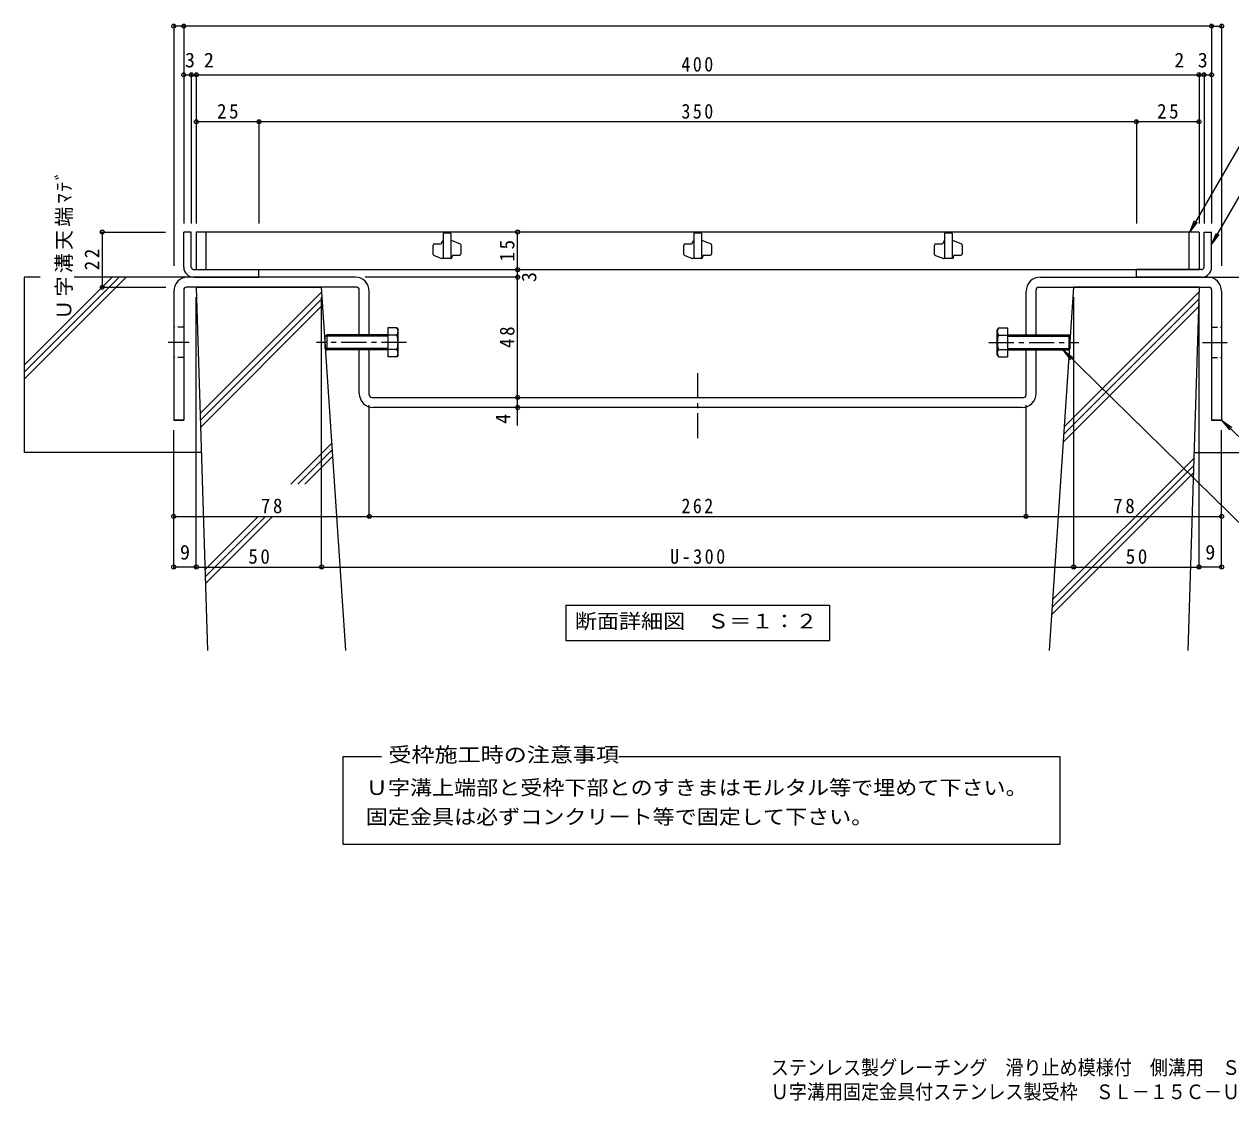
# Model space of a CAD drawing. Units: millimetres at full size. Extents: x -371 to 486, y -387 to 344.
# Drawn here: x -370.7 to 110.7, y -387.3 to 42.3 of the extents above; entities that cross this region are included whole.
import ezdxf
from ezdxf.enums import TextEntityAlignment as Align

# ---------------------------------------------------------------- set-up
doc = ezdxf.new("R2010")
doc.units = ezdxf.units.MM
doc.header["$LTSCALE"] = 2
doc.header["$PDMODE"] = 32
doc.header["$PDSIZE"] = 1.6
doc.linetypes.add('CHAIN1', pattern=[8, 5, -1, 1, -1])
doc.linetypes.add('DASHED1', pattern=[1.8, 1.2, -0.6])
for name, color, linetype, lineweight in [('D-1', 2, 'Continuous', 9), ('D-2', 3, 'Continuous', 9), ('D-4', 7, 'Continuous', 9), ('D-5', 7, 'Continuous', 9), ('D-6', 6, 'Continuous', 5), ('D-8', 3, 'Continuous', 9), ('D-A', 2, 'Continuous', 9)]:
    doc.layers.add(name, color=color, linetype=linetype, lineweight=lineweight)
doc.layers.add('F-0_F-0ﾚｲﾔ', color=2, linetype='Continuous')
doc.styles.add('ＭＳ ゴシック', font='')
doc.styles.get('ＭＳ ゴシック').set_extended_font_data('MS Gothic')

msp = doc.modelspace()

# ---------------------------------------------------------------- linework, layer by layer
at = {"layer": 'D-1'}
for p, q in [((-306.994, -54.702), (-306.994, -40.702)), ((103.006, -54.702), (103.006, -40.702)), ((-302.994, -55.702), (-276.994, -55.702)), ((-276.994, -58.702), (-276.994, -55.702)), ((73.006, -58.702), (73.006, -55.702)), ((99.006, -55.702), (73.006, -55.702)), ((-302.994, -58.702), (-276.994, -58.702)), ((99.006, -58.702), (73.006, -58.702))]:
    msp.add_line(p, q, dxfattribs=at)
for points in [[(-303.994, -54.702), (-303.994, -40.702), (-306.994, -40.702)], [(100.006, -54.702), (100.006, -40.702), (103.006, -40.702)]]:
    msp.add_lwpolyline(points, dxfattribs=at)
for centre, radius, start, end in [((-302.994, -54.702), 4, 180, 270), ((-302.994, -54.702), 1, 180, 270), ((99.006, -54.702), 4, 270, 0), ((99.006, -54.702), 1, 270, 0)]:
    msp.add_arc(centre, radius, start, end, dxfattribs=at)
at = {"layer": 'D-2'}
for p, q in [((98.006, -40.702), (-301.994, -40.702)), ((-301.994, -40.702), (-301.994, -55.702)), ((-297.994, -55.702), (-297.994, -40.702)), ((-200.494, -41.202), (-200.494, -51.202)), ((-100.494, -41.202), (-100.494, -51.202)), ((-0.494, -41.202), (-0.494, -51.202)), ((94.006, -55.702), (94.006, -40.702)), ((98.006, -40.702), (98.006, -55.702)), ((-207.494, -49.599), (-207.494, -45.952)), ((-206.994, -45.452), (-204.494, -45.452)), ((-203.994, -44.952), (-203.994, -44.702)), ((-199.994, -44.202), (-200.494, -44.202)), ((-196.826, -45.333), (-199.994, -44.202)), ((-196.494, -45.804), (-196.494, -49.452)), ((-107.494, -49.599), (-107.494, -45.952)), ((-106.994, -45.452), (-104.494, -45.452)), ((-103.994, -44.952), (-103.994, -44.702)), ((-99.994, -44.202), (-100.494, -44.202)), ((-96.826, -45.333), (-99.994, -44.202)), ((-96.494, -45.804), (-96.494, -49.452)), ((-7.494, -49.599), (-7.494, -45.952)), ((-6.994, -45.452), (-4.494, -45.452)), ((-3.994, -44.952), (-3.994, -44.702)), ((0.006, -44.202), (-0.494, -44.202)), ((3.174, -45.333), (0.006, -44.202)), ((3.506, -45.804), (3.506, -49.452)), ((-207.162, -50.07), (-203.994, -51.202)), ((-200.494, -51.202), (-203.994, -51.202)), ((-199.994, -50.702), (-199.994, -50.452)), ((-199.494, -49.952), (-196.994, -49.952)), ((-107.162, -50.07), (-103.994, -51.202)), ((-100.494, -51.202), (-103.994, -51.202)), ((-99.994, -50.702), (-99.994, -50.452)), ((-99.494, -49.952), (-96.994, -49.952)), ((-7.162, -50.07), (-3.994, -51.202)), ((-0.494, -51.202), (-3.994, -51.202)), ((0.006, -50.702), (0.006, -50.452)), ((0.506, -49.952), (3.006, -49.952)), ((-301.994, -55.702), (98.006, -55.702))]:
    msp.add_line(p, q, dxfattribs=at)
for points in [[(-200.494, -41.202), (-203.494, -41.202), (-203.494, -51.202)], [(-100.494, -41.202), (-103.494, -41.202), (-103.494, -51.202)], [(-0.494, -41.202), (-3.494, -41.202), (-3.494, -51.202)]]:
    msp.add_lwpolyline(points, dxfattribs=at)
for centre, start, end in [((-206.994, -45.952), 90, 180), ((-204.494, -44.952), 270, 0), ((-203.494, -44.702), 90, 180), ((-196.994, -45.804), 0, 70.34616), ((-106.994, -45.952), 90, 180), ((-104.494, -44.952), 270, 0), ((-103.494, -44.702), 90, 180), ((-96.994, -45.804), 0, 70.34616), ((-6.994, -45.952), 90, 180), ((-4.494, -44.952), 270, 0), ((-3.494, -44.702), 90, 180), ((3.006, -45.804), 0, 70.34616), ((-206.994, -49.599), 180, 250.34616), ((-200.494, -50.702), 270, 0), ((-199.494, -50.452), 90, 180), ((-196.994, -49.452), 270, 0), ((-106.994, -49.599), 180, 250.34616), ((-100.494, -50.702), 270, 0), ((-99.494, -50.452), 90, 180), ((-96.994, -49.452), 270, 0), ((-6.994, -49.599), 180, 250.34616), ((-0.494, -50.702), 270, 0), ((0.506, -50.452), 90, 180), ((3.006, -49.452), 270, 0)]:
    msp.add_arc(centre, 0.5, start, end, dxfattribs=at)
at = {"layer": 'D-4'}
for p, q in [((-310.994, 42.059), (-310.994, -54.211)), ((-306.994, 41.459), (-310.994, 41.459)), ((-306.994, 42.059), (-306.994, -37.238)), ((103.006, 41.459), (-306.994, 41.459)), ((103.006, 42.059), (103.006, -37.238)), ((103.006, 41.459), (107.006, 41.459)), ((107.006, 42.059), (107.006, -54.211)), ((-306.994, 22.043), (-303.994, 22.043)), ((-303.994, 22.643), (-303.994, -37.238)), ((-303.994, 22.043), (-301.994, 22.043)), ((-301.994, 22.643), (-301.994, -37.238)), ((-301.994, 22.043), (98.006, 22.043)), ((98.006, 22.643), (98.006, -37.238)), ((98.006, 22.043), (100.006, 22.043)), ((100.006, 22.643), (100.006, -37.238)), ((100.006, 22.043), (103.006, 22.043)), ((-276.994, 3.29), (-301.994, 3.29)), ((-276.994, 3.89), (-276.994, -37.238)), ((73.006, 3.29), (-276.994, 3.29)), ((73.006, 3.89), (73.006, -37.238)), ((98.006, 3.29), (73.006, 3.29)), ((-340.115, -40.702), (-314.298, -40.702)), ((-339.515, -40.702), (-339.515, -62.702)), ((-173.804, -55.702), (-173.804, -40.702)), ((-173.804, -58.702), (-173.804, -55.702)), ((-173.204, -58.702), (-234.594, -58.702)), ((-173.804, -106.702), (-173.804, -58.702)), ((-340.115, -62.702), (-314.172, -62.702)), ((-301.994, -174.937), (-301.994, -66.702)), ((-251.994, -174.937), (-251.994, -66.702)), ((48.006, -174.937), (48.006, -66.702)), ((98.006, -174.937), (98.006, -66.702)), ((-232.994, -154.759), (-232.994, -109.702)), ((-173.804, -117.935), (-173.804, -106.702)), ((29.006, -154.759), (29.006, -109.702)), ((-310.994, -174.937), (-310.994, -119.702)), ((107.006, -174.937), (107.006, -119.702)), ((-310.994, -154.159), (-232.994, -154.159)), ((-232.994, -154.159), (29.006, -154.159)), ((29.006, -154.159), (107.006, -154.159)), ((-301.994, -174.337), (-310.994, -174.337)), ((-301.994, -174.337), (-251.994, -174.337)), ((-251.994, -174.337), (48.006, -174.337)), ((48.006, -174.337), (98.006, -174.337)), ((107.006, -174.337), (98.006, -174.337))]:
    msp.add_line(p, q, dxfattribs=at)
for p in [(-310.994, 41.459), (-306.994, 41.459), (103.006, 41.459), (107.006, 41.459), (-306.994, 22.043), (-303.994, 22.043), (-301.994, 22.043), (98.006, 22.043), (100.006, 22.043), (103.006, 22.043), (-301.994, 3.29), (-276.994, 3.29), (73.006, 3.29), (98.006, 3.29), (-339.515, -40.702), (-173.804, -40.702), (-173.804, -55.702), (-173.804, -55.702), (-339.515, -62.702), (-173.804, -58.702), (-173.804, -106.702), (-173.804, -110.702), (-310.994, -154.159), (-232.994, -154.159), (29.006, -154.159), (107.006, -154.159), (-310.994, -174.337), (-301.994, -174.337), (-251.994, -174.337), (48.006, -174.337), (98.006, -174.337), (107.006, -174.337)]:
    msp.add_point(p, dxfattribs=at)
at = {"layer": 'D-5'}
for p, q in [((94.346, -40.702), (130.543, 21.826)), ((103.006, -45.702), (120.088, -16.116)), ((94.346, -40.702), (96.259, -36.082)), ((94.346, -40.702), (97.39, -36.735)), ((103.006, -45.702), (104.919, -41.082)), ((103.006, -45.702), (106.05, -41.735)), ((43.629, -87.702), (46.712, -91.638)), ((107.006, -115.702), (110.142, -119.596)), ((-154.594, -189.614), (-49.394, -189.614)), ((-154.594, -189.614), (-154.594, -203.614)), ((-49.394, -189.614), (-49.394, -203.614)), ((-154.594, -203.614), (-49.394, -203.614)), ((-243.363, -249.926), (-228.146, -249.926)), ((-243.363, -285.093), (-243.363, -249.926))]:
    msp.add_line(p, q, dxfattribs=at)
for points in [[(136.816, -179.056), (43.629, -87.702), (47.626, -90.706)], [(148.658, -155.444), (107.006, -115.702), (111.043, -118.651)], [(-133.433, -249.926), (42.435, -249.926), (42.435, -285.093), (-243.363, -285.093)]]:
    msp.add_lwpolyline(points, dxfattribs=at)
at = {"layer": 'D-6'}
for p, q in [((-370.674, -58.702), (-370.674, -128.702)), ((-370.674, -93.76), (-335.616, -58.702)), ((-370.674, -99.416), (-329.96, -58.702)), ((-370.674, -96.588), (-332.788, -58.702)), ((-364.323, -58.702), (-370.674, -58.702)), ((-302.994, -58.702), (-350.726, -58.702)), ((-301.994, -62.702), (-251.994, -62.702)), ((-301.994, -62.702), (-297.463, -207.702)), ((-300.421, -113.03), (-251.875, -64.484)), ((-300.335, -115.772), (-251.698, -67.135)), ((-242.327, -207.702), (-251.994, -62.702)), ((38.339, -207.702), (48.006, -62.702)), ((44.299, -118.31), (97.945, -64.664)), ((98.006, -62.702), (48.006, -62.702)), ((98.006, -62.702), (93.475, -207.702)), ((-300.25, -118.515), (-251.522, -69.787)), ((43.895, -124.37), (97.762, -70.503)), ((44.097, -121.34), (97.853, -67.583)), ((-264.349, -141.251), (-247.857, -124.759)), ((-299.931, -128.702), (-370.674, -128.702)), ((-261.521, -141.251), (-247.68, -127.41)), ((95.944, -128.702), (166.686, -128.702)), ((-258.693, -141.251), (-247.503, -130.062)), ((39.504, -190.226), (95.78, -133.951)), ((39.706, -187.195), (95.871, -131.031)), ((39.302, -193.256), (95.688, -136.87)), ((-298.473, -175.375), (-277.257, -154.159)), ((-298.387, -178.117), (-274.428, -154.159)), ((-298.301, -180.86), (-271.6, -154.159))]:
    msp.add_line(p, q, dxfattribs=at)
msp.add_lwpolyline([(99.006, -58.702), (166.686, -58.702), (166.686, -128.702)], dxfattribs=at)
at = {"layer": 'D-8'}
for p, q in [((-238.594, -58.702), (-305.394, -58.702)), ((34.606, -58.702), (101.406, -58.702)), ((-310.994, -64.302), (-310.994, -115.702)), ((-306.994, -63.702), (-306.994, -115.702)), ((-237.994, -62.702), (-305.994, -62.702)), ((-236.994, -81.702), (-236.994, -63.702)), ((-232.994, -81.702), (-232.994, -64.302)), ((29.006, -81.702), (29.006, -64.302)), ((33.006, -81.702), (33.006, -63.702)), ((34.006, -62.702), (102.006, -62.702)), ((103.006, -63.702), (103.006, -115.702)), ((107.006, -64.302), (107.006, -115.702)), ((-236.994, -105.102), (-236.994, -87.702)), ((-232.994, -105.702), (-232.994, -87.702)), ((29.006, -105.702), (29.006, -87.702)), ((33.006, -105.102), (33.006, -87.702)), ((-231.994, -106.702), (28.006, -106.702)), ((27.406, -110.702), (-231.394, -110.702)), ((-310.994, -115.702), (-306.994, -115.702)), ((-306.994, -115.702), (-310.994, -115.702)), ((103.006, -115.702), (107.006, -115.702)), ((107.006, -115.702), (103.006, -115.702))]:
    msp.add_line(p, q, dxfattribs=at)
at = {"layer": 'D-8', "linetype": 'DASHED1'}
for p, q in [((-306.994, -78.702), (-310.994, -78.702)), ((-232.994, -81.702), (-236.994, -81.702)), ((29.006, -81.702), (33.006, -81.702)), ((103.006, -78.702), (107.006, -78.702)), ((-306.994, -90.702), (-310.994, -90.702)), ((-232.994, -87.702), (-236.994, -87.702)), ((29.006, -87.702), (33.006, -87.702)), ((103.006, -90.702), (107.006, -90.702))]:
    msp.add_line(p, q, dxfattribs=at)
at = {"layer": 'D-8', "linetype": 'CHAIN1'}
for p, q in [((-304.845, -84.702), (-313.247, -84.702)), ((99.425, -84.702), (109.259, -84.702)), ((-101.994, -122.94), (-101.994, -95.598))]:
    msp.add_line(p, q, dxfattribs=at)
at = {"layer": 'D-8'}
for centre, radius, start, end in [((-305.394, -64.302), 5.6, 90, 180), ((-238.594, -64.302), 5.6, 0, 90), ((34.606, -64.302), 5.6, 90.00008, 180.00008), ((101.406, -64.302), 5.6, 0.00008, 90.00008), ((-305.994, -63.702), 1, 90, 180), ((-237.994, -63.702), 1, 0, 90), ((34.006, -63.702), 1, 90.00008, 180.00008), ((102.006, -63.702), 1, 0.00008, 90.00008), ((-231.394, -105.102), 5.6, 180, 270), ((-231.994, -105.702), 1, 180, 270), ((27.406, -105.102), 5.6, 270, 0.00009), ((28.006, -105.702), 1, 270, 0.00009)]:
    msp.add_arc(centre, radius, start, end, dxfattribs=at)
at = {"layer": 'D-A'}
for p, q in [((-250.527, -82.244), (-249.986, -81.702)), ((-249.986, -81.702), (-249.986, -87.702)), ((-225.527, -81.702), (-249.986, -81.702)), ((-225.527, -78.929), (-225.527, -90.476)), ((-221.974, -78.929), (-225.527, -78.929)), ((-221.974, -81.815), (-225.527, -81.815)), ((-221.974, -78.929), (-221.527, -79.702)), ((-221.527, -89.702), (-221.527, -79.702)), ((17.986, -78.928), (17.539, -79.702)), ((17.539, -89.702), (17.539, -79.702)), ((17.986, -78.928), (21.539, -78.928)), ((17.986, -81.815), (21.539, -81.815)), ((21.539, -78.928), (21.539, -90.475)), ((21.539, -81.702), (45.998, -81.702)), ((45.998, -81.702), (45.998, -87.702)), ((46.539, -82.243), (45.998, -81.702)), ((-250.527, -87.161), (-250.527, -82.244)), ((-225.527, -82.244), (-250.527, -82.244)), ((21.539, -82.243), (46.539, -82.243)), ((46.539, -87.16), (46.539, -82.243)), ((-250.527, -87.161), (-249.986, -87.702)), ((-225.527, -87.161), (-250.527, -87.161)), ((-225.527, -87.702), (-249.986, -87.702)), ((-221.974, -87.589), (-225.527, -87.589)), ((-221.974, -90.476), (-225.527, -90.476)), ((-221.527, -89.702), (-221.974, -90.476)), ((17.539, -89.702), (17.986, -90.475)), ((17.986, -87.589), (21.539, -87.589)), ((17.986, -90.475), (21.539, -90.475)), ((21.539, -87.16), (46.539, -87.16)), ((21.539, -87.702), (45.998, -87.702)), ((46.539, -87.16), (45.998, -87.702))]:
    msp.add_line(p, q, dxfattribs=at)
at = {"layer": 'D-A', "linetype": 'CHAIN1'}
for p, q in [((-218.166, -84.702), (-254.06, -84.702)), ((14.178, -84.702), (50.072, -84.702))]:
    msp.add_line(p, q, dxfattribs=at)
at = {"layer": 'D-A'}
for centre, radius, start, end in [((-224.925, -80.632), 3.408, 4.38435, 30.00009), ((-224.374, -80.282), 2.848, 327.42454, 358.1914), ((-231.081, -84.702), 9.553, 342.41214, 17.58806), ((20.937, -80.632), 3.408, 150.00002, 175.61575), ((20.386, -80.282), 2.848, 181.8087, 212.57556), ((27.093, -84.702), 9.553, 162.41205, 197.58797), ((-224.374, -89.122), 2.848, 1.80879, 32.57565), ((-224.925, -88.772), 3.408, 330.0001, 355.61584), ((20.937, -88.771), 3.408, 184.38426, 210), ((20.386, -89.122), 2.848, 147.42445, 178.19131)]:
    msp.add_arc(centre, radius, start, end, dxfattribs=at)

# ---------------------------------------------------------------- texts
at = {"layer": 'D-4', "color": 2, "style": 'ＭＳ ゴシック'}
for s, p in [('3', (-306.522, 23.243)), ('2', (-298.972, 23.243)), ('2', (88.126, 23.243)), ('3', (97.486, 23.243)), ('9', (-308.494, -173.137)), ('9', (100.506, -173.137))]:
    msp.add_text(s, height=5.865, dxfattribs=at).set_placement(p, align=Align.BOTTOM_LEFT)
for s, p in [('3', (-164.604, -60.649)), ('4', (-175.004, -117.197))]:
    msp.add_text(s, height=5.865, rotation=90, dxfattribs=at).set_placement(p, align=Align.BOTTOM_LEFT)
at = {"layer": 'D-4', "color": 2, "char_height": 5.865, "attachment_point": 7, "style": 'ＭＳ ゴシック'}
for s, insert in [('\\T1.27;\\W0.9;400', (-108.494, 23.243)), ('\\T1.27;\\W0.95;25', (-293.744, 4.49)), ('\\T1.27;\\W0.9;350', (-108.494, 4.49)), ('\\T1.27;\\W0.95;25', (81.256, 4.49)), ('\\T1.27;\\W0.95;78', (-276.244, -152.959)), ('\\T1.27;\\W0.9;262', (-108.494, -152.959)), ('\\T1.27;\\W0.95;78', (63.756, -152.959)), ('\\T1.27;\\W0.95;50', (-281.244, -173.137)), ('\\T1.28;\\W0.9;U-300', (-112.994, -173.137)), ('\\T1.27;\\W0.95;50', (68.756, -173.137))]:
    msp.add_mtext(s, dxfattribs=dict(at, insert=insert))
at = {"layer": 'D-4', "color": 2, "char_height": 5.865, "attachment_point": 7, "rotation": 90, "style": 'ＭＳ ゴシック'}
for s, insert in [('\\T1.16;Ｕ字溝天端ﾏﾃﾞ', (-351.198, -75.702)), ('\\T1.27;\\W0.95;22', (-340.715, -55.952)), ('\\T1.27;\\W0.95;15', (-175.004, -52.452)), ('\\T1.27;\\W0.95;48', (-175.004, -86.952))]:
    msp.add_mtext(s, dxfattribs=dict(at, insert=insert))
at = {"layer": 'D-5', "color": 2, "style": 'ＭＳ ゴシック'}
for s, width, p in [('断面詳細図\u3000Ｓ＝１：２', 1.1, (-150.994, -200.614)), ('受枠施工時の注意事項', 1.15, (-225.369, -253.895)), ('Ｕ字溝上端部と受枠下部とのすきまはモルタル等で埋めて下さい。', 1.1, (-234.369, -267.036)), ('固定金具は必ずコンクリート等で固定して下さい。', 1.1, (-234.369, -278.696))]:
    msp.add_text(s, height=5.865, dxfattribs=dict(at, width=width)).set_placement(p, align=Align.BOTTOM_LEFT)
at = {"layer": 'F-0_F-0ﾚｲﾔ', "style": 'ＭＳ ゴシック', "width": 0.9}
for s, p in [('ステンレス製グレーチング\u3000滑り止め模様付\u3000側溝用\u3000ＳＭＱ\u3000１４０１５（Ｐ＝３０）', (-72.822, -378.728)), ('Ｕ字溝用固定金具付ステンレス製受枠\u3000ＳＬ－１５Ｃ－Ｕ３０', (-72.822, -388.42))]:
    msp.add_text(s, height=5.865, dxfattribs=at).set_placement(p, align=Align.BOTTOM_LEFT)

doc.saveas('drawing.dxf')
